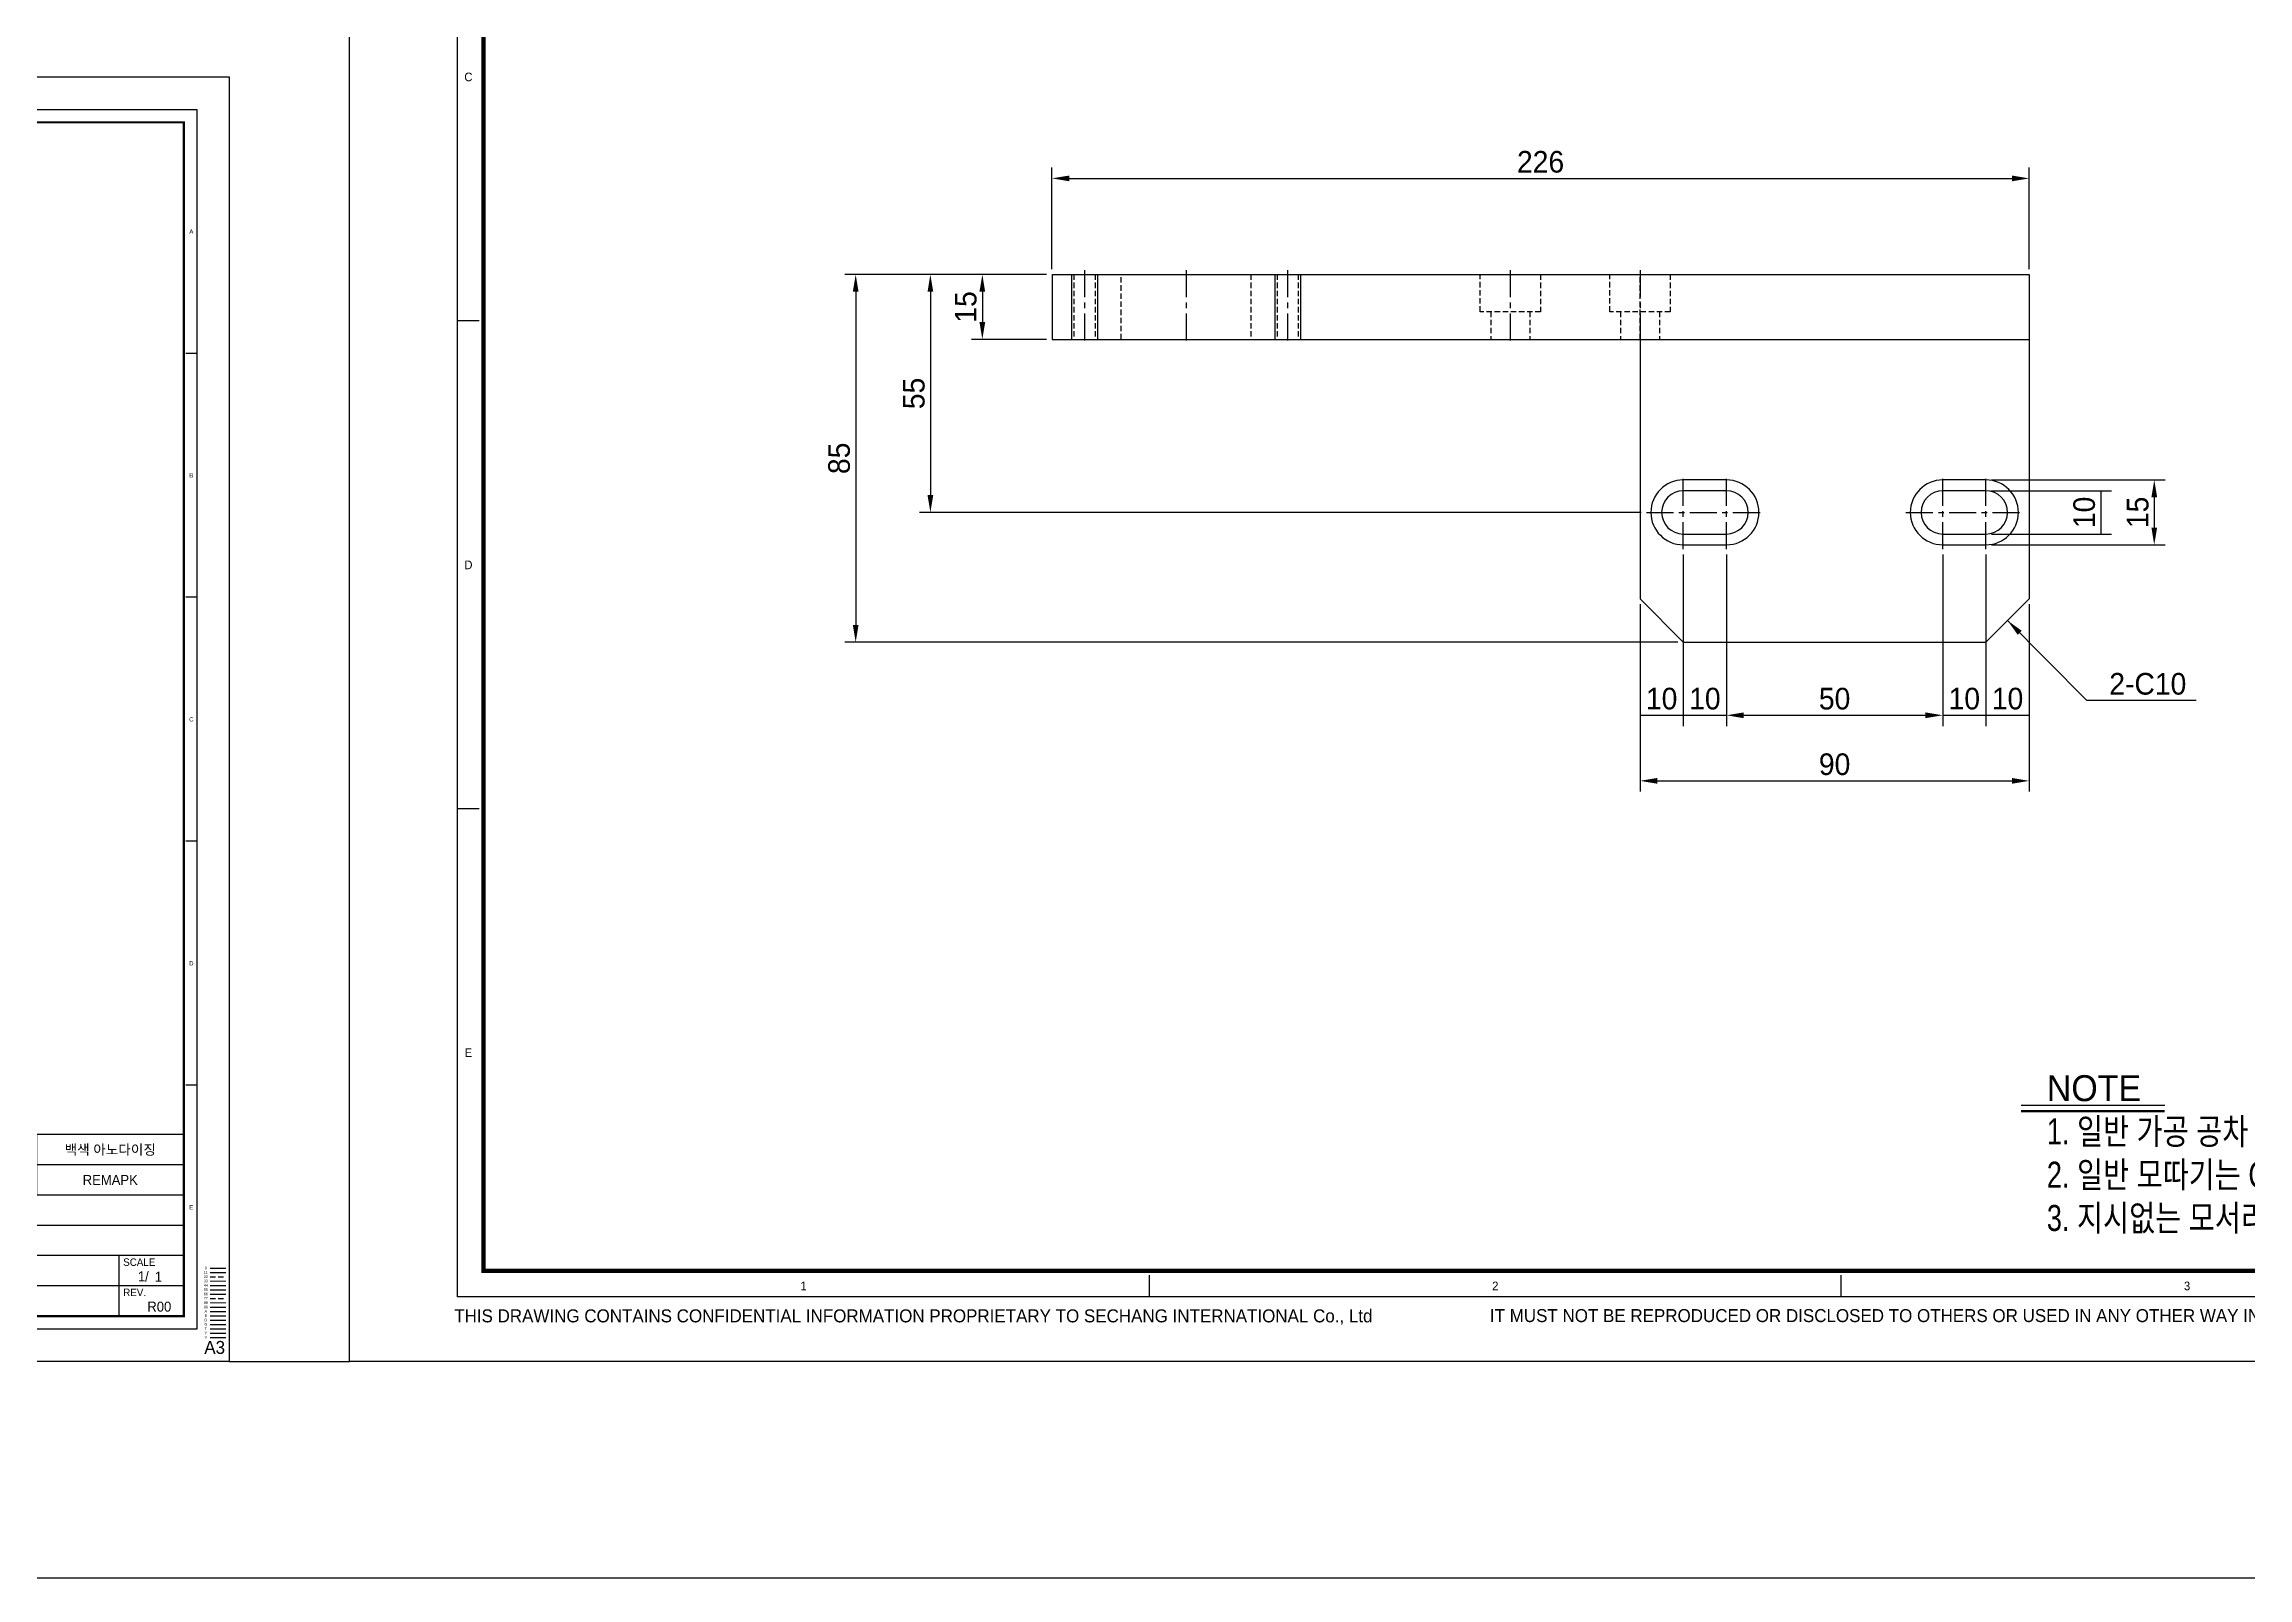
# Model space of a CAD drawing. Header units: inches. Extents: x 0 to 77285, y -118 to 40065.
# Drawn here: x 73097 to 73607, y 14172 to 14527 of the extents above; entities that cross this region are included whole.
import ezdxf
from ezdxf.enums import TextEntityAlignment as Align

# ---------------------------------------------------------------- set-up
doc = ezdxf.new("R2010")
doc.units = ezdxf.units.IN
doc.header["$LTSCALE"] = 5
doc.header["$MEASUREMENT"] = 0
for name, pattern in [('CENTER', [2, 1.25, -0.25, 0.25, -0.25]), ('HIDDEN', [0.375, 0.25, -0.125]), ('PHANTOM', [2.5, 1.25, -0.25, 0.25, -0.25, 0.25, -0.25])]:
    doc.linetypes.add(name, pattern=pattern)
for name, color, linetype in [('11', 1, 'CENTER'), ('22', 2, 'HIDDEN'), ('44', 4, 'Continuous'), ('55', 5, 'Continuous'), ('66', 6, 'PHANTOM'), ('77', 40, 'HIDDEN'), ('99', 181, 'Continuous'), ('A', 8, 'Continuous'), ('B', 123, 'Continuous'), ('D', 3, 'Continuous'), ('G', 231, 'Continuous'), ('T', 3, 'Continuous'), ('VV', 1, 'Continuous'), ('Y', 60, 'Continuous')]:
    doc.layers.add(name, color=color, linetype=linetype)
doc.layers.add('33', color=3, linetype='PHANTOM', lineweight=9)
doc.layers.add('88', color=35, linetype='Continuous', lineweight=5)
doc.styles.add('SCI', font='')
doc.styles.get('SCI').set_extended_font_data('Gulim')
doc.dimstyles.new('SCH', dxfattribs={"dimtxt": 2.5, "dimasz": 2, "dimexe": 1.25, "dimexo": 0.625, "dimtad": 1, "dimdec": 8, "dimtxsty": 'SCI', "dimcen": 2.5, "dimclrd": 4, "dimclre": 4, "dimclrt": 7, "dimadec": 8, "dimazin": 2, "dimtfac": 1, "dimtdec": 8, "dimtmove": 0, "dimatfit": 3, "dimfxl": 1, "dimarcsym": 0})

# ---------------------------------------------------------------- blocks, each defined once
blk = doc.blocks.new('A$Cfef283f1')
for p, q in [((-151, 55), (-151, 40)), ((-151, 55), (75, 55)), ((75, 55), (75, -20)), ((-151, 40), (75, 40)), ((-15, 40), (-15, -20)), ((-15, -20), (-5, -30)), ((65, -30), (75, -20)), ((-5, -30), (65, -30))]:
    blk.add_line(p, q)
for points in [[(-5, 7.5, 1), (-5, -7.5), (5, -7.5, 1), (5, 7.5)], [(55, 7.5, 1), (55, -7.5), (65, -7.5, 1), (65, 7.5)], [(-5, 5, 1), (-5, -5), (5, -5, 1), (5, 5)], [(55, 5, 1), (55, -5), (65, -5, 1), (65, 5)]]:
    blk.add_lwpolyline(points, format="xyb", close=True)
at = {"layer": '11'}
for p, q in [((-143.5, 56), (-143.5, 39)), ((-120, 56), (-120, 39)), ((-96.5, 56), (-96.5, 39)), ((-45, 56), (-45, 39)), ((-15, 56), (-15, 39)), ((-5, -8.5), (-5, 8.5)), ((5, -8.5), (5, 8.5)), ((55, -8.5), (55, 8.5)), ((65, -8.5), (65, 8.5)), ((-13.5, 0), (13.5, 0)), ((46.5, 0), (73.5, 0))]:
    blk.add_line(p, q, dxfattribs=at)
at = {"layer": '22'}
for p, q in [((-145.96, 55), (-145.96, 40)), ((-141.04, 55), (-141.04, 40)), ((-135, 40), (-135, 55)), ((-105, 55), (-105, 40)), ((-98.96, 55), (-98.96, 40)), ((-94.04, 55), (-94.04, 40)), ((-52, 46.4), (-52, 55)), ((-38, 55), (-38, 46.4)), ((-22, 46.4), (-22, 55)), ((-15, 40), (-15, 55)), ((-8, 55), (-8, 46.4)), ((-38, 46.4), (-52, 46.4)), ((-49.5, 46.4), (-49.5, 40)), ((-40.5, 46.4), (-40.5, 40)), ((-8, 46.4), (-22, 46.4)), ((-19.5, 46.4), (-19.5, 40)), ((-10.5, 46.4), (-10.5, 40))]:
    blk.add_line(p, q, dxfattribs=at)
at = {"layer": 'T'}
for p, q in [((-146.5, 55), (-146.5, 40)), ((-140.5, 55), (-140.5, 40)), ((-99.5, 55), (-99.5, 40)), ((-93.5, 55), (-93.5, 40))]:
    blk.add_line(p, q, dxfattribs=at)
blk = doc.blocks.new('J2')
for p, q in [((0, 2.25), (-2.6, 2.25)), ((-2.6, 2.25), (-1.3, 0)), ((-1.3, 0), (0, 2.25)), ((2.6, 2.25), (0, 2.25)), ((0, 2.25), (1.3, 0)), ((1.3, 0), (2.6, 2.25))]:
    blk.add_line(p, q)
blk = doc.blocks.new('J3')
for p, q in [((-3.9, 2.25), (-2.6, 0)), ((-1.3, 2.25), (-3.9, 2.25)), ((-2.6, 0), (-1.3, 2.25)), ((-1.3, 2.25), (0, 0)), ((1.3, 2.25), (-1.3, 2.25)), ((0, 0), (1.3, 2.25)), ((1.3, 2.25), (2.6, 0)), ((3.9, 2.25), (1.3, 2.25)), ((2.6, 0), (3.9, 2.25))]:
    blk.add_line(p, q)
blk = doc.blocks.new('A$C645fd8c3')
at = {"linetype": 'Continuous'}
h = blk.add_hatch(dxfattribs=at)
h.set_pattern_fill('ANSI31', color=5, scale=0.563055, style=0)
h.set_pattern_definition([(45, (-482.600826, -378.99261), (-0.04976753, 0.04976753), [])])
h.paths.add_polyline_path([(259.73, -279.27), (259.73, -276.17), (258.74, -276.17), (256.35, -278.56), (253.96, -276.17), (252.97, -276.17), (252.97, -279.27)])
h.paths.add_polyline_path([(252.97, -279.83), (252.97, -282.93), (259.73, -282.93), (259.73, -279.83)])
at = {"color": 2}
for p, q in [((12.5, -289.5), (12.5, -7.5)), ((12.5, -7.5), (412.5, -7.5)), ((92.5, -10), (92.5, -7.5)), ((172.5, -10), (172.5, -7.5)), ((252.5, -10), (252.5, -7.5)), ((332.5, -10), (332.5, -7.5)), ((412.5, -7.5), (412.5, -289.5)), ((15, -63.9), (12.5, -63.9)), ((412.5, -63.9), (410, -63.9)), ((15, -120.3), (12.5, -120.3)), ((412.5, -120.3), (410, -120.3)), ((15, -176.7), (12.5, -176.7)), ((412.5, -176.7), (410, -176.7)), ((15, -233.1), (12.5, -233.1)), ((412.5, -233.1), (410, -233.1)), ((92.5, -289.5), (92.5, -287)), ((172.5, -289.5), (172.5, -287)), ((252.5, -289.5), (252.5, -287)), ((332.5, -289.5), (332.5, -287)), ((412.5, -289.5), (12.5, -289.5))]:
    blk.add_line(p, q, dxfattribs=at)
at = {"color": 40}
for p, q in [((47.5, -18.5), (47.5, -10.5)), ((95.5, -18.5), (95.5, -10.5))]:
    blk.add_line(p, q, dxfattribs=at)
at = {"color": 7, "linetype": 'Continuous'}
blk.add_line((27.52, -27.62), (49.52, -27.62), dxfattribs=at)
for p, q in [((409.5, -244.5), (249.5, -244.5)), ((249.5, -244.5), (249.5, -251.5)), ((249.5, -286.5), (249.5, -251.5)), ((409.5, -251.5), (249.5, -251.5)), ((409.5, -258.5), (249.5, -258.5)), ((316.5, -258.5), (316.5, -286.5)), ((316.5, -261.5), (274.5, -261.5)), ((316.5, -267), (274.5, -267)), ((415.59, -275.4), (419.2, -275.4))]:
    blk.add_line(p, q)
at = {"color": 3}
for p, q in [((263.5, -251.5), (263.5, -244.5)), ((304.5, -251.5), (304.5, -244.5)), ((345.5, -251.5), (345.5, -244.5)), ((355.5, -251.5), (355.5, -244.5)), ((375.5, -251.5), (375.5, -244.5)), ((263.5, -258.5), (263.5, -251.5)), ((304.5, -258.5), (304.5, -251.5)), ((345.5, -258.5), (345.5, -251.5)), ((355.5, -258.5), (355.5, -251.5)), ((375.5, -258.5), (375.5, -251.5)), ((274.5, -258.5), (274.5, -272.5)), ((288.5, -258.5), (288.5, -272.5)), ((302.5, -258.5), (302.5, -272.5)), ((333.5, -258.5), (333.5, -286.5)), ((274.5, -265.5), (249.5, -265.5)), ((409.58, -265.5), (316.5, -265.5)), ((409.5, -272.5), (249.5, -272.5)), ((409.58, -279.5), (316.5, -279.5))]:
    blk.add_line(p, q, dxfattribs=at)
at = {"color": 5, "linetype": 'Continuous'}
for p, q in [((252.97, -276.17), (252.97, -279.27)), ((253.96, -276.17), (252.97, -276.17)), ((253.96, -276.17), (256.35, -278.56)), ((258.74, -276.17), (256.35, -278.56)), ((259.73, -276.17), (258.74, -276.17)), ((259.73, -279.27), (259.73, -276.17)), ((259.73, -279.27), (252.97, -279.27)), ((252.97, -279.83), (252.97, -282.93)), ((259.73, -279.83), (252.97, -279.83)), ((259.73, -282.93), (259.73, -279.83)), ((252.97, -282.93), (259.73, -282.93))]:
    blk.add_line(p, q, dxfattribs=at)
at = {"color": 40, "const_width": 0.5}
blk.add_lwpolyline([(15.5, -286.5), (15.5, -10.5), (409.5, -10.5), (409.5, -286.5)], close=True, dxfattribs=at)
at = {"color": 40}
blk.add_lwpolyline([(15.5, -18.5), (95.5, -18.5)], dxfattribs=at)
blk.add_lwpolyline([(33.52, -21.62, 1), (33.52, -33.62), (43.52, -33.62, 1), (43.52, -21.62)], format="xyb", close=True)
at = {"color": 3}
blk.add_lwpolyline([(193.31, -267.35), (209.91, -267.35)], dxfattribs=at)
at = {"const_width": 0.257}
blk.add_lwpolyline([(193.31, -268.04), (209.91, -268.04)], dxfattribs=at)
for centre, start, end in [((77.61, -27.99), 120, 240), ((91.22, -27.99), 300, 60)]:
    blk.add_arc(centre, 4.69, start, end)
at = {"layer": '11'}
blk.add_line((415.59, -276.4), (419.2, -276.4), dxfattribs=at)
at = {"layer": '22'}
blk.add_line((415.59, -277.4), (419.2, -277.4), dxfattribs=at)
at = {"layer": '33'}
blk.add_line((415.59, -278.4), (419.2, -278.4), dxfattribs=at)
at = {"layer": '44'}
blk.add_line((415.59, -279.4), (419.2, -279.4), dxfattribs=at)
at = {"layer": '55'}
blk.add_line((415.59, -280.4), (419.2, -280.4), dxfattribs=at)
at = {"layer": '66'}
blk.add_line((415.59, -281.4), (419.2, -281.4), dxfattribs=at)
at = {"layer": '77'}
blk.add_line((415.59, -282.4), (419.2, -282.4), dxfattribs=at)
at = {"layer": '88'}
blk.add_line((415.59, -283.4), (419.2, -283.4), dxfattribs=at)
at = {"layer": '99'}
blk.add_line((415.59, -284.4), (419.2, -284.4), dxfattribs=at)
at = {"layer": 'A'}
blk.add_line((415.59, -285.4), (419.2, -285.4), dxfattribs=at)
at = {"layer": 'B'}
blk.add_line((415.59, -286.4), (419.2, -286.4), dxfattribs=at)
at = {"layer": 'D'}
blk.add_line((415.59, -287.4), (419.2, -287.4), dxfattribs=at)
at = {"layer": 'Defpoints', "color": 1}
blk.add_lwpolyline([(0, -297), (0, 0), (420, 0), (420, -297)], close=True, dxfattribs=at)
at = {"layer": 'G'}
blk.add_line((415.59, -288.4), (419.2, -288.4), dxfattribs=at)
at = {"layer": 'T'}
for p, q in [((394.5, -272.5), (394.5, -286.5)), ((415.59, -289.4), (419.2, -289.4))]:
    blk.add_line(p, q, dxfattribs=at)
at = {"layer": 'VV'}
blk.add_line((415.59, -291.4), (419.2, -291.4), dxfattribs=at)
at = {"layer": 'Y'}
blk.add_line((415.59, -290.4), (419.2, -290.4), dxfattribs=at)
at = {"xscale": 2.34375, "yscale": 2.34375, "zscale": 2.34375}
for name, p in [('J2', (62.5, -31.03)), ('J3', (84.42, -31.03))]:
    blk.add_blockref(name, p, dxfattribs=at)
at = {"color": 2, "style": 'SCI'}
for s, p in [('1', (52.5, -8.75)), ('2', (132.5, -8.75)), ('3', (212.5, -8.75)), ('4', (292.5, -8.75)), ('5', (372.5, -8.75)), ('A', (13.75, -35.7)), ('A', (411.25, -35.7)), ('B', (13.75, -92.1)), ('B', (411.25, -92.1)), ('C', (13.75, -148.5)), ('C', (411.25, -148.5)), ('D', (13.75, -204.9)), ('D', (411.25, -204.9)), ('E', (13.75, -261.3)), ('E', (411.25, -261.3)), ('E', (411.25, -261.3)), ('1', (52.5, -288.25)), ('2', (132.5, -288.25)), ('3', (212.5, -288.25)), ('4', (292.5, -288.25)), ('5', (372.5, -288.25))]:
    blk.add_text(s, height=1, dxfattribs=at).set_placement(p, align=Align.MIDDLE_CENTER)
at = {"style": 'SCI'}
for s, height, p in [('Project No.', 4, (31.5, -14.5)), (',', 5.86, (69.61, -29.14)), ('NO.', 2.308, (256.5, -255)), ('DESCRIPTION', 2.3077, (284, -255)), ('SPECIFICATION', 2.3077, (325, -255)), ("Q'TY", 2.308, (350.5, -255)), ('MATAL', 2.308, (365.5, -255)), ('REMAPK', 2.308, (392.5, -255)), ('DESIGN', 1.731, (281.5, -260)), ('CHECK', 1.731, (295.5, -260)), ('APPROVE', 1.731, (309.5, -260)), ('이경중', 2.308, (282, -264.44)), ('-', 2.31, (295.5, -264.25)), ('-', 2.31, (309.5, -264.25)), ('0', 0.6, (414.6, -275.37)), ('세 창  인 터 내 쇼 날 (주)', 3.0296, (288.44, -277.82)), ('Sechang  International  Co.,Ltd.', 2.0198, (288.72, -281.87))]:
    blk.add_text(s, height=height, dxfattribs=at).set_placement(p, align=Align.MIDDLE_CENTER)
for s, height, p in [('CUSTOMER', 1.731, (250.65, -260)), ('Sub Name', 1.731, (317.5, -260)), ('Project No.', 1.7308, (250.5, -267)), ('Project Name', 1.7308, (317.5, -267)), ('DWG. No.', 1.731, (317.5, -274)), ('SCALE', 1.731, (395.5, -274)), ('REF. No.', 1.731, (317.5, -281)), ('REV.', 1.731, (395.5, -281))]:
    blk.add_text(s, height=height, dxfattribs=at).set_placement(p, align=Align.MIDDLE_LEFT)
at = {"color": 40, "style": 'SCI'}
for s, height, p in [('-', 2.31, (295.5, -269.75)), ('-', 2.31, (309.5, -269.75)), ('1/', 2.308, (400.15, -277.29))]:
    blk.add_text(s, height=height, dxfattribs=at).set_placement(p, align=Align.MIDDLE_CENTER)
at = {"color": 3, "linetype": 'Continuous', "style": 'SCI'}
for s, p in [('THIS DRAWING CONTAINS CONFIDENTIAL INFORMATION PROPRIETARY TO SECHANG INTERNATIONAL Co., Ltd  ', (12.11, -292.46)), ('IT MUST NOT BE REPRODUCED OR DISCLOSED TO OTHERS OR USED IN ANY OTHER WAY IN WHOLE OR PART EXCEPT AN AUTHORIZED IN WRITING BY SECHANG INTERNATIONAL Co., Ltd.', (131.88, -292.43))]:
    blk.add_text(s, height=1.5, dxfattribs=at).set_placement(p)
at = {"color": 2, "style": 'SCI'}
blk.add_text('A3', height=3, dxfattribs=at).set_placement((419.05, -296.11), align=Align.BOTTOM_RIGHT)
at = {"color": 40, "insert": (196.28, -263.89), "char_height": 3, "attachment_point": 1, "style": 'SCI'}
blk.add_mtext_dynamic_manual_height_columns('NOTE{\\W0.8;\\P1. 일반 가공 공차 : %%P0.05로 할 것.\\P2. 일반 모따기는 C0.5~1로 할 것.\\P3. 지시없는 모서리 R1.0로 할 것.}', width=205.982, gutter_width=1.29, heights=[0], dxfattribs=at)
at = {"layer": '11', "style": 'SCI'}
blk.add_text('11', height=0.6, dxfattribs=at).set_placement((414.6, -276.37), align=Align.MIDDLE_CENTER)
at = {"layer": '22', "style": 'SCI'}
blk.add_text('22', height=0.6, dxfattribs=at).set_placement((414.6, -277.37), align=Align.MIDDLE_CENTER)
at = {"layer": '33', "style": 'SCI'}
blk.add_text('33', height=0.6, dxfattribs=at).set_placement((414.6, -278.37), align=Align.MIDDLE_CENTER)
at = {"layer": '44', "style": 'SCI'}
blk.add_text('44', height=0.6, dxfattribs=at).set_placement((414.6, -279.37), align=Align.MIDDLE_CENTER)
at = {"layer": '55', "style": 'SCI'}
blk.add_text('55', height=0.6, dxfattribs=at).set_placement((414.6, -280.37), align=Align.MIDDLE_CENTER)
at = {"layer": '66', "style": 'SCI'}
blk.add_text('66', height=0.6, dxfattribs=at).set_placement((414.6, -281.37), align=Align.MIDDLE_CENTER)
at = {"layer": '77', "style": 'SCI'}
blk.add_text('77', height=0.6, dxfattribs=at).set_placement((414.6, -282.37), align=Align.MIDDLE_CENTER)
at = {"layer": '88', "style": 'SCI'}
blk.add_text('88', height=0.6, dxfattribs=at).set_placement((414.6, -283.37), align=Align.MIDDLE_CENTER)
at = {"layer": '99', "style": 'SCI'}
blk.add_text('99', height=0.6, dxfattribs=at).set_placement((414.6, -284.37), align=Align.MIDDLE_CENTER)
at = {"layer": 'A', "style": 'SCI'}
blk.add_text('A', height=0.6, dxfattribs=at).set_placement((414.6, -285.37), align=Align.MIDDLE_CENTER)
at = {"layer": 'B', "style": 'SCI'}
blk.add_text('B', height=0.6, dxfattribs=at).set_placement((414.6, -286.37), align=Align.MIDDLE_CENTER)
at = {"layer": 'D', "style": 'SCI'}
blk.add_text('D', height=0.6, dxfattribs=at).set_placement((414.6, -287.37), align=Align.MIDDLE_CENTER)
at = {"layer": 'G', "style": 'SCI'}
blk.add_text('G', height=0.6, dxfattribs=at).set_placement((414.6, -288.37), align=Align.MIDDLE_CENTER)
at = {"layer": 'T', "style": 'SCI'}
blk.add_text('T', height=0.6, dxfattribs=at).set_placement((414.6, -289.37), align=Align.MIDDLE_CENTER)
at = {"layer": 'VV', "style": 'SCI'}
blk.add_text('V', height=0.6, dxfattribs=at).set_placement((414.6, -291.37), align=Align.MIDDLE_CENTER)
at = {"layer": 'Y', "style": 'SCI'}
blk.add_text('Y', height=0.6, dxfattribs=at).set_placement((414.6, -290.37), align=Align.MIDDLE_CENTER)
blk = doc.blocks.new('*D1507')
at = {"color": 4, "lineweight": -2, "transparency": 16777216}
for p, q in [((73328.79, 14473.69), (73311.43, 14473.69)), ((73313.93, 14469.69), (73313.93, 14462.69)), ((73328.79, 14458.69), (73311.43, 14458.69))]:
    blk.add_line(p, q, dxfattribs=at)
at = {"color": 4, "transparency": 16777216}
for points in [[(73313.26, 14469.69), (73314.59, 14469.69), (73313.93, 14473.69)], [(73313.26, 14462.69), (73314.59, 14462.69), (73313.93, 14458.69)]]:
    blk.add_solid(points, dxfattribs=at)
at = {"layer": 'Defpoints', "color": 0, "transparency": 16777216}
for p in [(73330.04, 14473.69), (73313.93, 14458.69), (73330.04, 14458.69)]:
    blk.add_point(p, dxfattribs=at)
at = {"color": 7, "transparency": 16777216, "insert": (73310.11, 14466.19), "char_height": 5, "attachment_point": 5, "rotation": 90, "style": 'SCI'}
blk.add_mtext('15', dxfattribs=at)
blk = doc.blocks.new('*D1508')
at = {"color": 4, "lineweight": -2, "transparency": 16777216}
for p, q in [((73328.79, 14473.69), (73299.41, 14473.69)), ((73301.91, 14469.69), (73301.91, 14422.69)), ((73466.29, 14418.69), (73299.41, 14418.69))]:
    blk.add_line(p, q, dxfattribs=at)
at = {"color": 4, "transparency": 16777216}
for points in [[(73301.25, 14469.69), (73302.58, 14469.69), (73301.91, 14473.69)], [(73301.25, 14422.69), (73302.58, 14422.69), (73301.91, 14418.69)]]:
    blk.add_solid(points, dxfattribs=at)
at = {"layer": 'Defpoints', "color": 0, "transparency": 16777216}
for p in [(73330.04, 14473.69), (73301.91, 14418.69), (73467.54, 14418.69)]:
    blk.add_point(p, dxfattribs=at)
at = {"color": 7, "transparency": 16777216, "insert": (73298.1, 14446.19), "char_height": 5, "attachment_point": 5, "rotation": 90, "style": 'SCI'}
blk.add_mtext('55', dxfattribs=at)
blk = doc.blocks.new('*D1509')
at = {"color": 4, "lineweight": -2, "transparency": 16777216}
for p, q in [((73328.79, 14473.69), (73282.14, 14473.69)), ((73284.64, 14469.69), (73284.64, 14392.69)), ((73474.79, 14388.69), (73282.14, 14388.69))]:
    blk.add_line(p, q, dxfattribs=at)
at = {"color": 4, "transparency": 16777216}
for points in [[(73283.97, 14469.69), (73285.3, 14469.69), (73284.64, 14473.69)], [(73283.97, 14392.69), (73285.3, 14392.69), (73284.64, 14388.69)]]:
    blk.add_solid(points, dxfattribs=at)
at = {"layer": 'Defpoints', "color": 0, "transparency": 16777216}
for p in [(73330.04, 14473.69), (73284.64, 14388.69), (73476.04, 14388.69)]:
    blk.add_point(p, dxfattribs=at)
at = {"color": 7, "transparency": 16777216, "insert": (73280.82, 14431.19), "char_height": 5, "attachment_point": 5, "rotation": 90, "style": 'SCI'}
blk.add_mtext('85', dxfattribs=at)
blk = doc.blocks.new('*D1510')
at = {"color": 4, "lineweight": -2, "transparency": 16777216}
for p, q in [((73476.04, 14408.94), (73476.04, 14369.29)), ((73466.04, 14397.44), (73466.04, 14369.29)), ((73466.04, 14371.79), (73476.04, 14371.79))]:
    blk.add_line(p, q, dxfattribs=at)
at = {"layer": 'Defpoints', "color": 0, "transparency": 16777216}
for p in [(73476.04, 14410.19), (73466.04, 14398.69), (73476.04, 14371.79)]:
    blk.add_point(p, dxfattribs=at)
at = {"color": 7, "transparency": 16777216, "insert": (73471.04, 14375.61), "char_height": 5, "attachment_point": 5, "style": 'SCI'}
blk.add_mtext('10', dxfattribs=at)
blk = doc.blocks.new('*D1511')
at = {"color": 4, "lineweight": -2, "transparency": 16777216}
for p, q in [((73476.04, 14408.94), (73476.04, 14369.29)), ((73486.04, 14408.94), (73486.04, 14369.29)), ((73476.04, 14371.79), (73486.04, 14371.79))]:
    blk.add_line(p, q, dxfattribs=at)
at = {"layer": 'Defpoints', "color": 0, "transparency": 16777216}
for p in [(73476.04, 14410.19), (73486.04, 14410.19), (73486.04, 14371.79)]:
    blk.add_point(p, dxfattribs=at)
at = {"color": 7, "transparency": 16777216, "insert": (73481.04, 14375.61), "char_height": 5, "attachment_point": 5, "style": 'SCI'}
blk.add_mtext('10', dxfattribs=at)
blk = doc.blocks.new('*D1512')
at = {"color": 4, "lineweight": -2, "transparency": 16777216}
for p, q in [((73486.04, 14408.94), (73486.04, 14369.29)), ((73536.04, 14408.94), (73536.04, 14369.29)), ((73490.04, 14371.79), (73532.04, 14371.79))]:
    blk.add_line(p, q, dxfattribs=at)
at = {"color": 4, "transparency": 16777216}
for points in [[(73490.04, 14372.45), (73490.04, 14371.12), (73486.04, 14371.79)], [(73532.04, 14372.45), (73532.04, 14371.12), (73536.04, 14371.79)]]:
    blk.add_solid(points, dxfattribs=at)
at = {"layer": 'Defpoints', "color": 0, "transparency": 16777216}
for p in [(73486.04, 14410.19), (73536.04, 14410.19), (73536.04, 14371.79)]:
    blk.add_point(p, dxfattribs=at)
at = {"color": 7, "transparency": 16777216, "insert": (73511.04, 14375.6), "char_height": 5, "attachment_point": 5, "style": 'SCI'}
blk.add_mtext('50', dxfattribs=at)
blk = doc.blocks.new('*D1513')
at = {"color": 4, "lineweight": -2, "transparency": 16777216}
for p, q in [((73536.04, 14408.94), (73536.04, 14369.29)), ((73546.04, 14408.94), (73546.04, 14369.29)), ((73536.04, 14371.79), (73546.04, 14371.79))]:
    blk.add_line(p, q, dxfattribs=at)
at = {"layer": 'Defpoints', "color": 0, "transparency": 16777216}
for p in [(73536.04, 14410.19), (73546.04, 14410.19), (73546.04, 14371.79)]:
    blk.add_point(p, dxfattribs=at)
at = {"color": 7, "transparency": 16777216, "insert": (73541.04, 14375.61), "char_height": 5, "attachment_point": 5, "style": 'SCI'}
blk.add_mtext('10', dxfattribs=at)
blk = doc.blocks.new('*D1514')
at = {"color": 4, "lineweight": -2, "transparency": 16777216}
for p, q in [((73546.04, 14408.94), (73546.04, 14369.29)), ((73556.04, 14397.44), (73556.04, 14369.29)), ((73546.04, 14371.79), (73556.04, 14371.79))]:
    blk.add_line(p, q, dxfattribs=at)
at = {"layer": 'Defpoints', "color": 0, "transparency": 16777216}
for p in [(73546.04, 14410.19), (73556.04, 14398.69), (73556.04, 14371.79)]:
    blk.add_point(p, dxfattribs=at)
at = {"color": 7, "transparency": 16777216, "insert": (73551.04, 14375.61), "char_height": 5, "attachment_point": 5, "style": 'SCI'}
blk.add_mtext('10', dxfattribs=at)
blk = doc.blocks.new('*D1515')
at = {"color": 4, "lineweight": -2, "transparency": 16777216}
for p, q in [((73466.04, 14397.44), (73466.04, 14354.13)), ((73556.04, 14397.44), (73556.04, 14354.13)), ((73470.04, 14356.63), (73552.04, 14356.63))]:
    blk.add_line(p, q, dxfattribs=at)
at = {"color": 4, "transparency": 16777216}
for points in [[(73470.04, 14357.3), (73470.04, 14355.96), (73466.04, 14356.63)], [(73552.04, 14357.3), (73552.04, 14355.96), (73556.04, 14356.63)]]:
    blk.add_solid(points, dxfattribs=at)
at = {"layer": 'Defpoints', "color": 0, "transparency": 16777216}
for p in [(73466.04, 14398.69), (73556.04, 14398.69), (73556.04, 14356.63)]:
    blk.add_point(p, dxfattribs=at)
at = {"color": 7, "transparency": 16777216, "insert": (73511.04, 14360.44), "char_height": 5, "attachment_point": 5, "style": 'SCI'}
blk.add_mtext('90', dxfattribs=at)
blk = doc.blocks.new('*D1516')
at = {"color": 4, "lineweight": -2, "transparency": 16777216}
for p, q in [((73330.04, 14474.94), (73330.04, 14498.41)), ((73556.04, 14474.94), (73556.04, 14498.41)), ((73334.04, 14495.91), (73552.04, 14495.91))]:
    blk.add_line(p, q, dxfattribs=at)
at = {"color": 4, "transparency": 16777216}
for points in [[(73334.04, 14496.57), (73334.04, 14495.24), (73330.04, 14495.91)], [(73552.04, 14496.57), (73552.04, 14495.24), (73556.04, 14495.91)]]:
    blk.add_solid(points, dxfattribs=at)
at = {"layer": 'Defpoints', "color": 0, "transparency": 16777216}
for p in [(73556.04, 14495.91), (73330.04, 14473.69), (73556.04, 14473.69)]:
    blk.add_point(p, dxfattribs=at)
at = {"color": 7, "transparency": 16777216, "insert": (73443.04, 14499.72), "char_height": 5, "attachment_point": 5, "style": 'SCI'}
blk.add_mtext('226', dxfattribs=at)
blk = doc.blocks.new('*D1517')
at = {"color": 4, "lineweight": -2, "transparency": 16777216}
for p, q in [((73547.29, 14423.69), (73575.1, 14423.69)), ((73572.6, 14423.69), (73572.6, 14413.69)), ((73547.29, 14413.69), (73575.1, 14413.69))]:
    blk.add_line(p, q, dxfattribs=at)
at = {"layer": 'Defpoints', "color": 0, "transparency": 16777216}
for p in [(73546.04, 14423.69), (73546.04, 14413.69), (73572.6, 14413.69)]:
    blk.add_point(p, dxfattribs=at)
at = {"color": 7, "transparency": 16777216, "insert": (73568.78, 14418.69), "char_height": 5, "attachment_point": 5, "rotation": 90, "style": 'SCI'}
blk.add_mtext('10', dxfattribs=at)
blk = doc.blocks.new('*D1518')
at = {"color": 4, "lineweight": -2, "transparency": 16777216}
for p, q in [((73547.29, 14426.19), (73587.47, 14426.19)), ((73584.97, 14422.19), (73584.97, 14415.19)), ((73547.29, 14411.19), (73587.47, 14411.19))]:
    blk.add_line(p, q, dxfattribs=at)
at = {"color": 4, "transparency": 16777216}
for points in [[(73584.31, 14422.19), (73585.64, 14422.19), (73584.97, 14426.19)], [(73584.31, 14415.19), (73585.64, 14415.19), (73584.97, 14411.19)]]:
    blk.add_solid(points, dxfattribs=at)
at = {"layer": 'Defpoints', "color": 0, "transparency": 16777216}
for p in [(73546.04, 14426.19), (73546.04, 14411.19), (73584.97, 14411.19)]:
    blk.add_point(p, dxfattribs=at)
at = {"color": 7, "transparency": 16777216, "insert": (73581.16, 14418.69), "char_height": 5, "attachment_point": 5, "rotation": 90, "style": 'SCI'}
blk.add_mtext('15', dxfattribs=at)

msp = doc.modelspace()

# ---------------------------------------------------------------- linework, layer by layer
msp.add_lwpolyline([(71242.24907534, 14172.36122668), (74806.80795919, 14172.36122668), (74806.80795919, 16728.32370971), (71242.24907534, 16728.32370971)], close=True)
at = {"layer": 'Defpoints'}
msp.add_line((73139.73483194, 14222.36122668), (73167.56341748, 14222.36122668), dxfattribs=at)

# ---------------------------------------------------------------- block references
at = {"color": 3, "xscale": 2, "yscale": 2, "zscale": 2}
msp.add_blockref('A$C645fd8c3', (73167.56341748, 14816.36122668), dxfattribs=at)
at = {"color": 3}
msp.add_blockref('A$C645fd8c3', (72719.73483194, 14519.36122668), dxfattribs=at)
msp.add_blockref('A$Cfef283f1', (73481.04031576, 14418.69422876))

# ---------------------------------------------------------------- texts
at = {"style": 'SCI'}
msp.add_text('백색 아노다이징', height=2.307692308, dxfattribs=at).set_placement((73112.23483194, 14271.36122668), align=Align.MIDDLE_CENTER)
at = {"color": 40, "style": 'SCI'}
msp.add_text('1', height=2.30769231, dxfattribs=at).set_placement((73122.52543822, 14241.99584207), align=Align.MIDDLE_LEFT)
msp.add_text('R00', height=2.307692308, dxfattribs=at).set_placement((73123.58098579, 14235.07276514), align=Align.MIDDLE_CENTER)
at = {"color": 7, "insert": (73574.56904242, 14376.49491968), "char_height": 5, "attachment_point": 7, "style": 'SCI'}
msp.add_mtext('2-C10', dxfattribs=at)

# ---------------------------------------------------------------- dimensions: what is measured, and where the dimension line sits
for base, p1, p2, override, picture, middle in [((73556.0403157606, 14495.9053843062), (73330.0403157606, 14473.6942287611), (73556.0403157606, 14473.6942287611), {"dimscale": 2}, '*D1516', (73443.0403157606, 14499.7186333075)), ((73476.0403157606, 14371.7860857339), (73466.0403157605, 14398.6942287613), (73476.0403157606, 14410.1942287613), {"dimscale": 2}, '*D1510', (73471.0403157606, 14375.6059925248)), ((73486.0403157606, 14371.7860857339), (73476.0403157606, 14410.1942287613), (73486.0403157606, 14410.1942287613), {"dimscale": 2, "dimtmove": 1}, '*D1511', (73481.0403157606, 14375.6059925248)), ((73536.0403157606, 14371.7860857339), (73486.0403157606, 14410.1942287613), (73536.0403157606, 14410.1942287613), {"dimscale": 2, "dimtmove": 1}, '*D1512', (73511.0403157606, 14375.5993347352)), ((73546.0403157606, 14371.7860857339), (73536.0403157606, 14410.1942287613), (73546.0403157606, 14410.1942287613), {"dimscale": 2, "dimtmove": 1}, '*D1513', (73541.0403157606, 14375.6059925248)), ((73556.0403157606, 14371.7860857339), (73546.0403157606, 14410.1942287613), (73556.0403157606, 14398.6942287613), {"dimscale": 2, "dimtmove": 1}, '*D1514', (73551.0403157606, 14375.6059925248)), ((73556.0403157606, 14356.6289866871), (73466.0403157605, 14398.6942287613), (73556.0403157606, 14398.6942287613), {"dimscale": 2}, '*D1515', (73511.0403157606, 14360.4422356884))]:
    dim = msp.add_linear_dim(base=base, p1=p1, p2=p2, dimstyle='SCH', override=override)
    dim.commit()
    dim.dimension.update_dxf_attribs({"geometry": picture, "text_midpoint": middle})
for base, p1, p2, picture, middle in [((73284.6360517136, 14388.6942287613), (73330.0403157606, 14473.6942287611), (73476.0403157605, 14388.6942287613), '*D1509', (73280.8228027123, 14431.1942287612)), ((73301.9121074813, 14418.6942287613), (73330.0403157606, 14473.6942287611), (73467.5403157606, 14418.6942287613), '*D1508', (73298.1021873748, 14446.1942287612)), ((73313.926995548, 14458.6942287611), (73330.0403157606, 14473.6942287611), (73330.0403157606, 14458.6942287611), '*D1507', (73310.107088757, 14466.1942287611)), ((73584.9749272131, 14411.1942287613), (73546.0403157606, 14426.1942287613), (73546.0403157606, 14411.1942287613), '*D1518', (73581.1550204222, 14418.6942287613)), ((73572.6010358723, 14413.6942287613), (73546.0403157606, 14423.6942287613), (73546.0403157606, 14413.6942287613), '*D1517', (73568.7811290813, 14418.6942287613))]:
    dim = msp.add_linear_dim(base=base, p1=p1, p2=p2, angle=90, dimstyle='SCH', override={"dimscale": 2})
    dim.commit()
    dim.dimension.update_dxf_attribs({"geometry": picture, "text_midpoint": middle})

# ---------------------------------------------------------------- leaders
at = {"annotation_type": 0, "has_hookline": 1, "hookline_direction": 0, "text_width": 20.07323569}
msp.add_leader([(73551.04031576, 14393.69422876), (73569.31904242, 14375.24491968), (73573.31904242, 14375.24491968)], dimstyle='SCH', override={"dimscale": 2, "dimgap": 0.625, "dimtad": 1}, dxfattribs=at)

doc.saveas('drawing.dxf')
